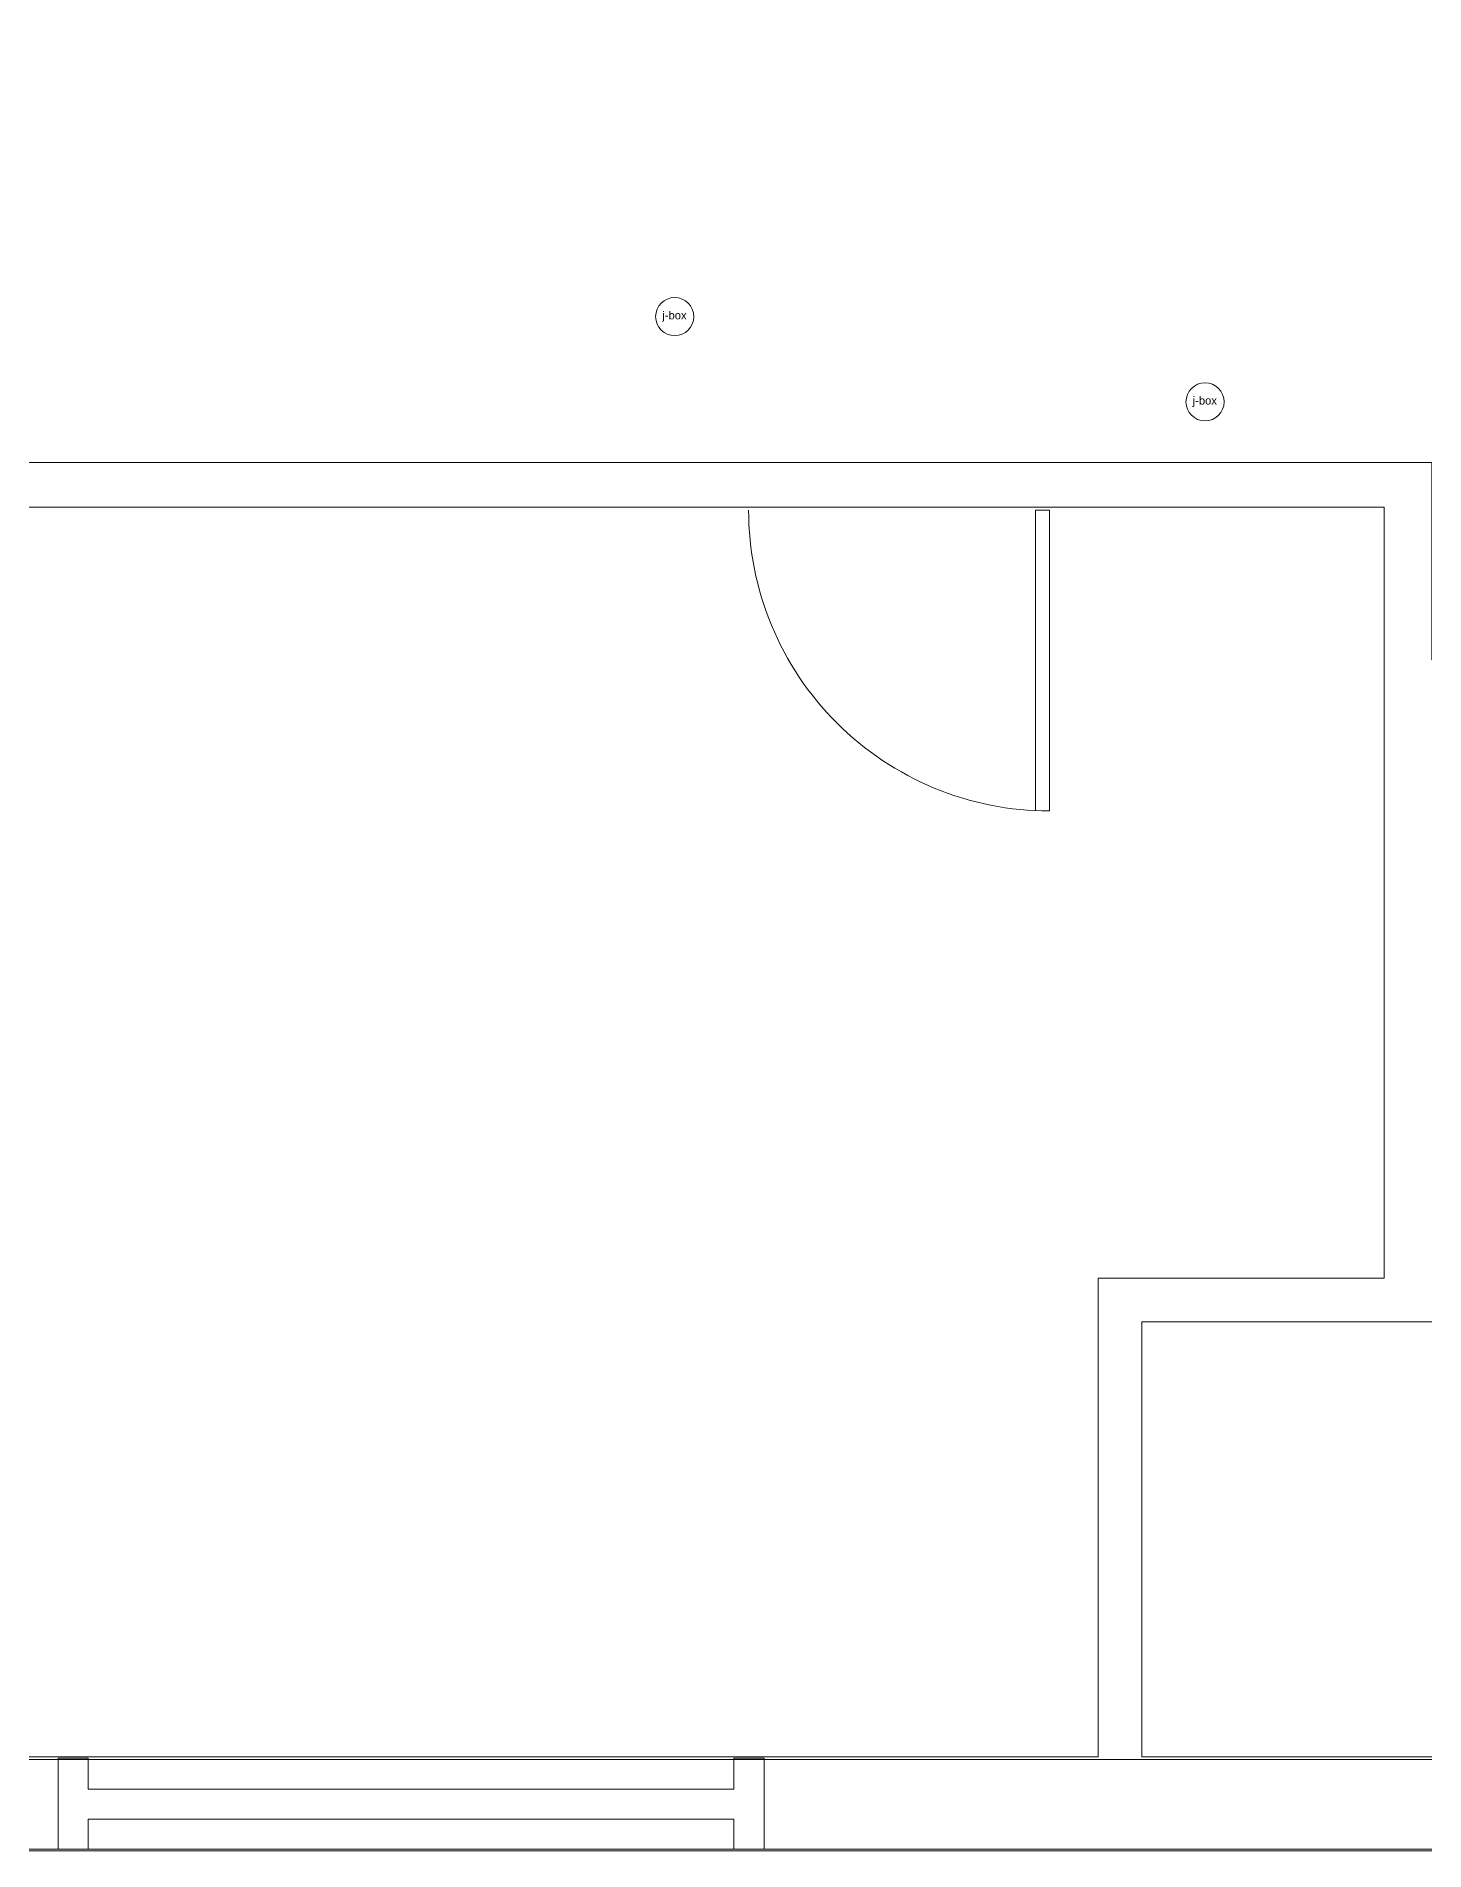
# Model space of a CAD drawing. Header units: inches. Extents: x -179 to 699, y -214 to 441.
# Drawn here: x 254.4 to 392.9, y 30.7 to 211.6 of the extents above; entities that cross this region are included whole.
import ezdxf

# ---------------------------------------------------------------- set-up
doc = ezdxf.new("R2010")
doc.units = ezdxf.units.IN
doc.header["$MEASUREMENT"] = 0
for name, color, linetype, lineweight in [('A201-Floorplan-2nd-floor', 7, 'Continuous', 9), ('A301-Floorplan-attic', 7, 'Continuous', 9), ('E301-Electrical-attic', 7, 'Continuous', 9)]:
    doc.layers.add(name, color=color, linetype=linetype, lineweight=lineweight)
doc.layers.get('E301-Electrical-attic').off()
doc.styles.add('Reg', font='Arial.ttf', dxfattribs={"height": 3})

# ---------------------------------------------------------------- blocks, each defined once
blk = doc.blocks.new('E301-Electrical-jboxes')
at = {"layer": 'A301-Floorplan-attic'}
for p, q in [((0, -445.28), (0, 0)), ((9.08, -8.3), (9.08, -431))]:
    blk.add_line(p, q, dxfattribs=at)
for centre in [(152.95, -232.05), (144.45, -284.93)]:
    blk.add_circle(centre, 1.9, dxfattribs=at)
at = {"layer": 'A301-Floorplan-attic', "style": 'Reg'}
for p in [(152.68, -230.82), (144.18, -283.7)]:
    blk.add_text('j-box', height=0.798, rotation=270, dxfattribs=at).set_placement(p)

msp = doc.modelspace()

# ---------------------------------------------------------------- linework, layer by layer
at = {"layer": 'A201-Floorplan-2nd-floor'}
for p, q in [((364.58, 83.27, 48), (364.58, 83.27, 39.09)), ((256.59, 30.85), (259.59, 30.85)), ((323.98, 30.85), (326.98, 30.85))]:
    msp.add_line(p, q, dxfattribs=at)
for points in [[(85.83, 30.84), (85.83, 359.41), (531.11, 359.41), (531.11, 30.84)], [(216.18, 169.09), (393.55, 169.09), (393.55, 149.4), (395.2, 149.4), (395.2, 147.65), (396.39, 147.65), (396.39, 147.03), (434.28, 147.03), (434.28, 214.16), (447.84, 214.16), (447.84, 238.16), (390.71, 238.16), (390.71, 243.96), (390.71, 350.91), (94.13, 350.91), (94.13, 39.91), (216.18, 39.91), (216.18, 156.91), (186.18, 156.91), (186.18, 161.66), (216.18, 161.66)], [(220.92, 164.62), (388.81, 164.62), (388.81, 87.76), (360.31, 87.76), (360.31, 40.03), (220.92, 40.03)], [(517.05, 142.93), (393.77, 142.93), (393.77, 83.42), (364.65, 83.42), (364.65, 40.03), (517.05, 40.03)]]:
    msp.add_lwpolyline(points, close=True, dxfattribs=at)
msp.add_lwpolyline([(325.44, 164.34, 0.414214), (355.44, 134.34), (355.44, 164.34), (354.06, 164.34), (354.06, 134.38)], format="xyb", dxfattribs=at)
for points in [[(256.59, 30.84), (256.59, 39.91), (259.59, 39.91), (259.59, 36.83), (323.98, 36.83), (323.98, 39.91), (326.98, 39.91), (326.98, 30.84)], [(259.59, 30.84), (259.59, 33.83), (323.98, 33.83), (323.98, 30.84)]]:
    msp.add_lwpolyline(points, dxfattribs=at)

# ---------------------------------------------------------------- block references
at = {"layer": 'E301-Electrical-attic', "lineweight": 30, "rotation": 89.99999999999999}
msp.add_blockref('E301-Electrical-jboxes', (86.02, 30.68), dxfattribs=at)

doc.saveas('drawing.dxf')
